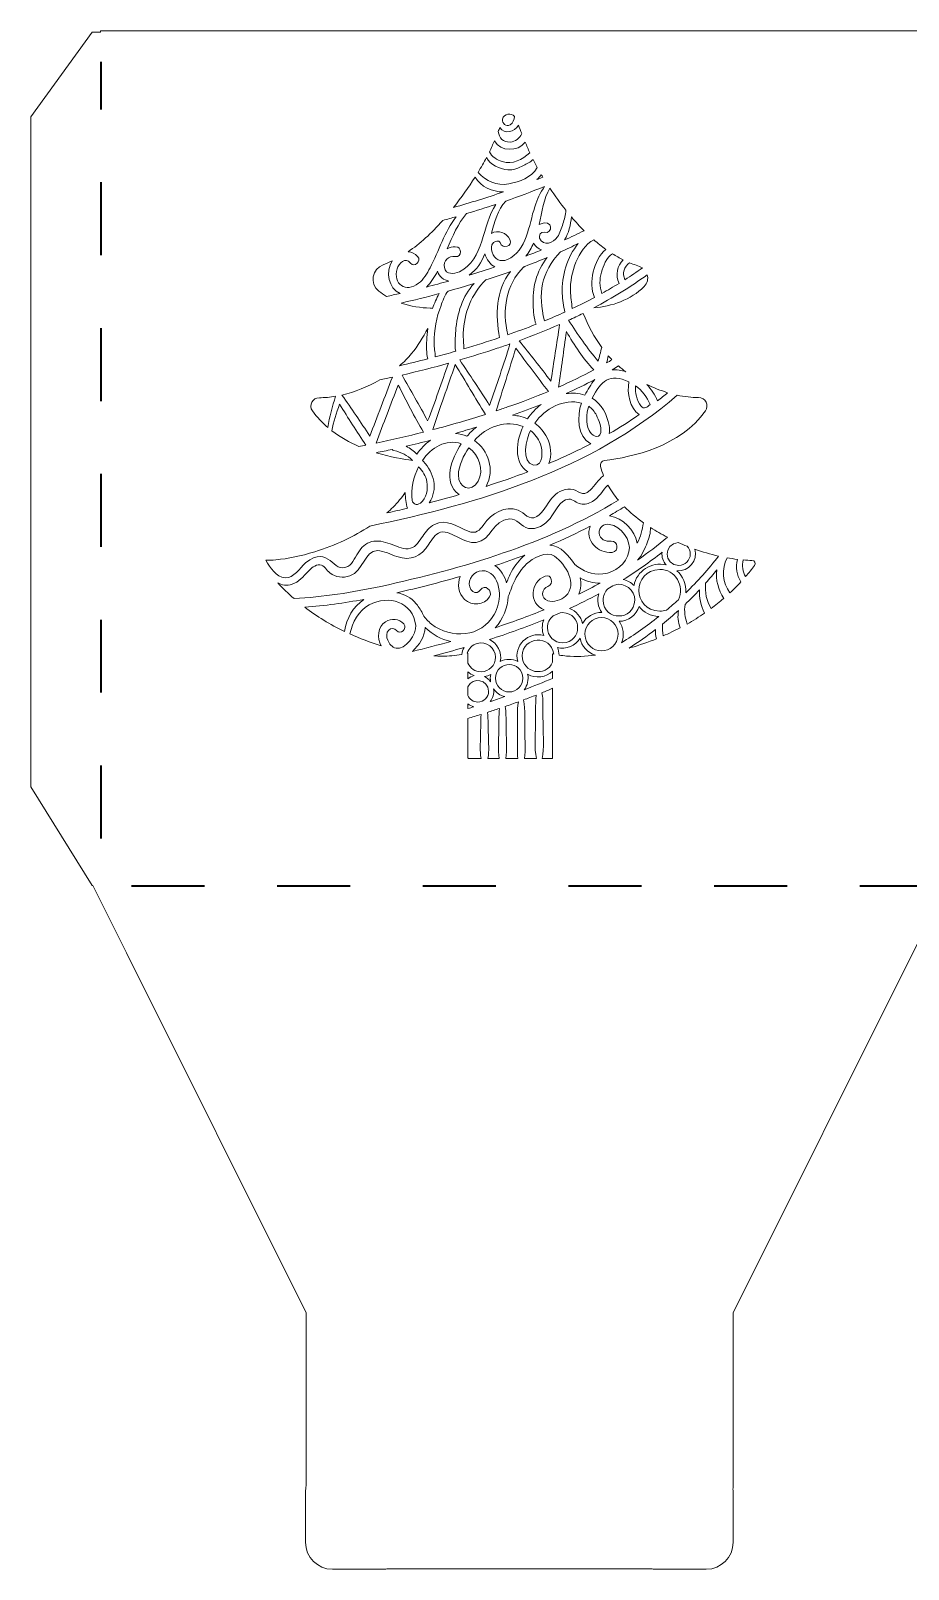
# Model space of a CAD drawing. Extents: x 8 to 992, y -718 to -282.
# Drawn here: x 7.8 to 256.2, y -717.6 to -282.5 of the extents above; entities that cross this region are included whole.
import ezdxf

# ---------------------------------------------------------------- set-up
doc = ezdxf.new("R2010")
doc.units = 0
doc.header["$MEASUREMENT"] = 0
doc.linetypes.add('AI-Linetype-3', pattern=[41.240002, 20.620001, -20.620001])
doc.linetypes.add('AI-Linetype-4', pattern=[41.240002, 20.620001, -20.620001])
doc.layers.add('Layer 1', color=7, linetype='Continuous')

# ---------------------------------------------------------------- blocks, each defined once
blk = doc.blocks.new('block 2')
at = {"layer": 'Layer 1', "lineweight": 0}
for points, knots in [([(515.73, -282.5), (515.73, -282.5), (265.73, -282.5), (265.73, -282.5), (265.73, -282.5), (259.42, -282.5), (259.42, -282.5), (259.42, -282.5), (27.54, -282.5), (27.54, -282.5), (27.54, -282.5), (27.54, -282.87), (27.54, -282.87), (27.54, -282.87), (26.18, -282.87), (26.18, -282.87), (26.18, -282.87), (25.18, -282.87), (25.18, -282.87), (25.18, -282.87), (7.77, -306.87), (7.77, -306.87), (7.77, -306.87), (7.77, -496.34), (7.77, -496.34), (7.77, -496.34), (25.18, -524.27), (25.18, -524.27), (25.18, -524.27), (25.32, -524.27), (25.32, -524.27), (25.32, -524.27), (26.18, -525.99), (26.18, -525.99), (26.18, -525.99), (34.86, -543.34), (34.86, -543.34), (34.86, -543.34), (85.76, -645.13), (85.76, -645.13), (85.76, -645.13), (85.76, -693.41), (85.76, -693.41), (85.76, -693.61), (85.77, -693.82), (85.77, -694.03), (85.63, -694.61), (85.55, -695.21), (85.55, -695.84), (85.55, -695.84), (85.55, -710.03), (85.55, -710.03), (85.55, -714.23), (88.95, -717.64), (93.15, -717.64), (93.15, -717.64), (107.35, -717.64), (107.35, -717.64), (107.77, -717.64), (108.17, -717.6), (108.57, -717.53), (109.02, -717.56), (109.47, -717.57), (109.93, -717.57), (109.93, -717.57), (182.44, -717.57), (182.44, -717.57), (182.85, -717.57), (183.25, -717.56), (183.65, -717.54), (184.03, -717.6), (184.41, -717.64), (184.8, -717.64), (184.8, -717.64), (199, -717.64), (199, -717.64), (203.2, -717.64), (206.61, -714.23), (206.61, -710.03), (206.61, -710.03), (206.61, -695.84), (206.61, -695.84), (206.61, -695.55), (206.59, -695.26), (206.55, -694.98), (206.59, -694.48), (206.61, -693.97), (206.61, -693.47), (206.61, -693.47), (206.61, -645.13), (206.61, -645.13), (206.61, -645.13), (257.49, -543.34), (257.49, -543.34), (257.49, -543.34), (259.42, -539.47), (259.42, -539.47), (259.42, -539.47), (267.05, -524.22), (267.05, -524.22), (267.05, -524.22), (267.05, -645.13), (267.05, -645.13), (267.05, -645.13), (363.74, -645.13), (363.75, -645.13), (364.02, -645.13), (364.29, -645.12), (364.55, -645.11), (365.04, -645.21), (365.55, -645.26), (366.07, -645.26), (366.07, -645.26), (380.27, -645.26), (380.27, -645.26), (384.47, -645.26), (387.87, -641.85), (387.87, -637.65), (387.87, -637.65), (387.87, -623.46), (387.87, -623.46), (387.87, -623.13), (387.85, -622.81), (387.81, -622.5), (387.84, -621.97), (387.86, -621.44), (387.86, -620.9), (387.86, -620.9), (387.86, -584.65), (387.86, -584.65), (387.86, -584.65), (508.4, -524.37), (508.4, -524.37), (508.4, -524.37), (508.4, -717.57), (508.4, -717.57), (508.4, -717.57), (544.66, -717.57), (544.66, -717.57), (545.56, -717.58), (546.45, -717.52), (547.33, -717.43), (547.33, -717.43), (561.11, -717.43), (561.11, -717.43), (565.31, -717.43), (568.72, -714.02), (568.72, -709.82), (568.72, -709.82), (568.72, -696.14), (568.72, -696.14), (568.82, -695.26), (568.87, -694.37), (568.88, -693.47), (568.88, -693.47), (568.88, -645.13), (568.88, -645.13), (568.88, -645.13), (689.73, -645.13), (689.73, -645.13), (689.73, -645.13), (689.73, -693.41), (689.73, -693.41), (689.73, -693.61), (689.74, -693.8), (689.74, -694), (689.63, -694.53), (689.56, -695.07), (689.56, -695.63), (689.56, -695.63), (689.56, -709.82), (689.56, -709.82), (689.56, -714.02), (692.97, -717.43), (697.17, -717.43), (697.17, -717.43), (711.26, -717.43), (711.26, -717.43), (712.13, -717.52), (713, -717.57), (713.89, -717.57), (713.89, -717.57), (750.19, -717.57), (750.19, -717.57), (750.19, -717.57), (750.19, -524.22), (750.19, -524.22), (750.19, -524.22), (871.01, -584.63), (871.01, -584.63), (871.01, -584.64), (871.02, -620.96), (871.01, -620.96), (871.01, -621.36), (871.02, -621.76), (871.04, -622.16), (870.99, -622.52), (870.96, -622.88), (870.96, -623.25), (870.96, -623.25), (870.96, -637.44), (870.96, -637.44), (870.96, -641.64), (874.36, -645.05), (878.56, -645.05), (878.56, -645.05), (892.76, -645.05), (892.76, -645.05), (892.87, -645.05), (892.97, -645.04), (893.07, -645.03), (893.77, -645.09), (894.47, -645.13), (895.18, -645.13), (895.18, -645.13), (991.86, -645.13), (991.86, -645.13), (991.86, -645.13), (991.86, -282.5), (991.86, -282.5), (991.86, -282.5), (515.73, -282.5), (515.73, -282.5)], [0, 0, 0, 0, 1, 1, 1, 2, 2, 2, 3, 3, 3, 4, 4, 4, 5, 5, 5, 6, 6, 6, 7, 7, 7, 8, 8, 8, 9, 9, 9, 10, 10, 10, 11, 11, 11, 12, 12, 12, 13, 13, 13, 14, 14, 14, 15, 15, 15, 16, 16, 16, 17, 17, 17, 18, 18, 18, 19, 19, 19, 20, 20, 20, 21, 21, 21, 22, 22, 22, 23, 23, 23, 24, 24, 24, 25, 25, 25, 26, 26, 26, 27, 27, 27, 28, 28, 28, 29, 29, 29, 30, 30, 30, 31, 31, 31, 32, 32, 32, 33, 33, 33, 34, 34, 34, 35, 35, 35, 36, 36, 36, 37, 37, 37, 38, 38, 38, 39, 39, 39, 40, 40, 40, 41, 41, 41, 42, 42, 42, 43, 43, 43, 44, 44, 44, 45, 45, 45, 46, 46, 46, 47, 47, 47, 48, 48, 48, 49, 49, 49, 50, 50, 50, 51, 51, 51, 52, 52, 52, 53, 53, 53, 54, 54, 54, 55, 55, 55, 56, 56, 56, 57, 57, 57, 58, 58, 58, 59, 59, 59, 60, 60, 60, 61, 61, 61, 62, 62, 62, 63, 63, 63, 64, 64, 64, 65, 65, 65, 66, 66, 66, 67, 67, 67, 68, 68, 68, 69, 69, 69, 70, 70, 70, 71, 71, 71, 72, 72, 72, 73, 73, 73, 74, 74, 74, 74]), ([(144.76, -306.7), (144.52, -307.59), (144.37, -308.54), (143.45, -309.06), (142.21, -309.78), (141.3, -308.69), (141.28, -307.48), (141.8, -305.91), (143.75, -305.64), (144.76, -306.7)], [0, 0, 0, 0, 1, 1, 1, 2, 2, 2, 3, 3, 3, 3]), ([(140.54, -309.82), (141.85, -311.91), (144.76, -311.09), (145.85, -309.21), (146.13, -309.98), (146.44, -310.78), (146.76, -311.6), (146.09, -312.96), (145.05, -313.86), (143.48, -313.96), (141.48, -314.11), (140.42, -312.8), (140.13, -310.98), (140.26, -310.62), (140.4, -310.23), (140.54, -309.82)], [0, 0, 0, 0, 1, 1, 1, 2, 2, 2, 3, 3, 3, 4, 4, 4, 5, 5, 5, 5]), ([(139.06, -313.6), (140.83, -316.78), (145.56, -316.75), (147.75, -314.05), (148.16, -315.05), (148.6, -316.05), (149.06, -317.05), (146.96, -318.87), (144.12, -320.44), (141.26, -319.49), (139.77, -319.04), (138.27, -318.16), (137.6, -316.73), (138.11, -315.69), (138.6, -314.65), (139.06, -313.6)], [0, 0, 0, 0, 1, 1, 1, 2, 2, 2, 3, 3, 3, 4, 4, 4, 5, 5, 5, 5]), ([(136.78, -318.34), (137.9, -320.41), (140.46, -321.62), (142.84, -321.85), (144.4, -322), (145.87, -321.27), (147.24, -320.62), (148.2, -320.17), (149.17, -319.65), (149.97, -318.95), (150.34, -319.69), (150.72, -320.43), (151.11, -321.15), (149.48, -324.06), (146.25, -325.2), (143.09, -325.8), (139.65, -326.45), (136.65, -324.99), (134.39, -322.55), (135.24, -321.14), (136.04, -319.74), (136.78, -318.34)], [0, 0, 0, 0, 1, 1, 1, 2, 2, 2, 3, 3, 3, 4, 4, 4, 5, 5, 5, 6, 6, 6, 7, 7, 7, 7]), ([(133.56, -323.89), (135.16, -326.6), (138.41, -328.11), (141.59, -328.07), (136.91, -329.67), (132.18, -331.15), (127.41, -332.5), (129.71, -329.6), (131.75, -326.74), (133.56, -323.89)], [0, 0, 0, 0, 1, 1, 1, 2, 2, 2, 3, 3, 3, 3]), ([(152.29, -323.2), (152.43, -323.44), (152.58, -323.68), (152.73, -323.91), (152.16, -324.14), (151.6, -324.37), (151.03, -324.6), (151.5, -324.18), (151.92, -323.71), (152.29, -323.2)], [0, 0, 0, 0, 1, 1, 1, 2, 2, 2, 3, 3, 3, 3]), ([(150.45, -332.29), (148.73, -337.49), (148.31, -344.63), (142.69, -347.23), (140.67, -348), (139.1, -347.18), (138.39, -345.16), (138.06, -344.24), (138, -343.16), (138.76, -342.42), (139.12, -342.08), (140.38, -341.54), (140.64, -342.4), (141.26, -344.46), (144.3, -343.45), (143.41, -341.54), (142.54, -339.59), (140.05, -338.69), (138.18, -339.82), (139.09, -336.51), (140.03, -333.23), (142.22, -330.67), (145.92, -329.39), (149.6, -328.02), (153.24, -326.52), (151.97, -328.24), (151.12, -330.13), (150.45, -332.29)], [0, 0, 0, 0, 1, 1, 1, 2, 2, 2, 3, 3, 3, 4, 4, 4, 5, 5, 5, 6, 6, 6, 7, 7, 7, 8, 8, 8, 9, 9, 9, 9]), ([(159.27, -333.25), (159.25, -334.56), (158.76, -335.94), (158.41, -337.13), (158.03, -338.4), (157.63, -339.71), (156.85, -340.81), (155.74, -342.56), (152.87, -343.52), (151.83, -341.18), (151.56, -340.4), (152.16, -339.21), (153.14, -339.5), (155.58, -340.13), (155.94, -335.48), (151.74, -337.25), (152.47, -333.78), (152.95, -330.05), (154.71, -326.97), (156.25, -329.26), (157.76, -331.34), (159.27, -333.25)], [0, 0, 0, 0, 1, 1, 1, 2, 2, 2, 3, 3, 3, 4, 4, 4, 5, 5, 5, 6, 6, 6, 7, 7, 7, 7]), ([(127.95, -343.58), (127.14, -343.6), (126.37, -343.8), (125.68, -344.13), (127.15, -340.6), (128.67, -337.1), (131.17, -334.21), (133.94, -333.38), (136.69, -332.51), (139.44, -331.6), (135.37, -337.46), (136.32, -347.18), (129.1, -350.65), (127.58, -351.29), (125.28, -351.58), (124.86, -349.47), (124.51, -347.65), (126.09, -346.06), (127.89, -346.36), (129.84, -346.68), (130.04, -343.51), (127.95, -343.58)], [0, 0, 0, 0, 1, 1, 1, 2, 2, 2, 3, 3, 3, 4, 4, 4, 5, 5, 5, 6, 6, 6, 7, 7, 7, 7]), ([(111.48, -349.82), (111.96, -348.28), (113.91, -346.39), (115.26, -348.19), (116.32, -349.6), (118.55, -347.62), (117.29, -346.3), (116.56, -345.52), (115.59, -345.09), (114.59, -345), (117.93, -342.76), (121.18, -339.81), (124.39, -336.15), (125.66, -335.8), (126.94, -335.44), (128.21, -335.08), (124.88, -339.27), (123.32, -344.84), (120.8, -349.56), (119.96, -351.15), (119, -352.8), (117.57, -353.93), (113.98, -356.72), (110.22, -354.18), (111.48, -349.82)], [0, 0, 0, 0, 1, 1, 1, 2, 2, 2, 3, 3, 3, 4, 4, 4, 5, 5, 5, 6, 6, 6, 7, 7, 7, 8, 8, 8, 8]), ([(164.39, -339.04), (162.58, -339.96), (160.75, -340.83), (158.9, -341.67), (160.05, -339.72), (160.64, -337.37), (160.81, -335.13), (162, -336.54), (163.19, -337.84), (164.39, -339.04)], [0, 0, 0, 0, 1, 1, 1, 2, 2, 2, 3, 3, 3, 3]), ([(147.93, -346.21), (148.82, -345.12), (149.54, -343.88), (150.12, -342.58), (150.61, -343.46), (151.43, -344.12), (152.38, -344.47), (150.91, -345.07), (149.42, -345.65), (147.93, -346.21)], [0, 0, 0, 0, 1, 1, 1, 2, 2, 2, 3, 3, 3, 3]), ([(158.22, -356.8), (158.32, -358.55), (158.64, -360.34), (158.94, -362.07), (157.04, -362.93), (155.12, -363.76), (153.19, -364.56), (151.27, -356.83), (152.18, -350.88), (157.76, -345), (159.44, -344.26), (161.11, -343.48), (162.76, -342.68), (159.64, -346.36), (158.01, -351.96), (158.22, -356.8)], [0, 0, 0, 0, 1, 1, 1, 2, 2, 2, 3, 3, 3, 4, 4, 4, 5, 5, 5, 5]), ([(167.13, -341.61), (168.26, -342.59), (169.38, -343.49), (170.58, -344.34), (167.04, -347.4), (165.57, -353.73), (167.36, -357.93), (165.29, -359.03), (163.19, -360.08), (161.07, -361.08), (160.82, -359.29), (160.65, -357.83), (160.53, -356.11), (160.47, -351.06), (162.51, -344.22), (167.13, -341.61)], [0, 0, 0, 0, 1, 1, 1, 2, 2, 2, 3, 3, 3, 4, 4, 4, 5, 5, 5, 5]), ([(107.57, -348.66), (108.42, -348.34), (109.26, -347.98), (110.09, -347.59), (108.14, -350.73), (109.06, -355.37), (112.31, -356.8), (111.04, -357.09), (109.78, -357.37), (108.51, -357.65), (107.75, -357.19), (107, -356.7), (106.31, -356.15), (103.65, -354.05), (104.39, -349.84), (107.57, -348.66)], [0, 0, 0, 0, 1, 1, 1, 2, 2, 2, 3, 3, 3, 4, 4, 4, 5, 5, 5, 5]), ([(131.91, -351.6), (134.05, -350.05), (135.41, -347.92), (136.35, -345.63), (136.81, -347.16), (137.79, -348.61), (139.14, -349.31), (136.74, -350.1), (134.33, -350.87), (131.91, -351.6)], [0, 0, 0, 0, 1, 1, 1, 2, 2, 2, 3, 3, 3, 3]), ([(153.92, -346.66), (150.92, -350.49), (149.71, -355.36), (149.99, -360.13), (150.08, -361.73), (150.16, -363.87), (150.83, -365.51), (148.17, -366.56), (145.49, -367.55), (142.79, -368.48), (141.25, -361.58), (142.13, -354.45), (147.31, -349.28), (147.44, -349.3), (147.57, -349.25), (147.66, -349.13), (149.76, -348.34), (151.85, -347.52), (153.92, -346.66)], [0, 0, 0, 0, 1, 1, 1, 2, 2, 2, 3, 3, 3, 4, 4, 4, 5, 5, 5, 6, 6, 6, 6]), ([(172.46, -345.59), (173.46, -346.21), (174.47, -346.78), (175.5, -347.28), (173.76, -348.85), (173.23, -351.62), (174.31, -353.95), (172.71, -354.93), (171.09, -355.88), (169.45, -356.79), (168.73, -354.86), (168.75, -352.8), (169.32, -350.77), (169.78, -349.15), (170.76, -346.48), (172.46, -345.59)], [0, 0, 0, 0, 1, 1, 1, 2, 2, 2, 3, 3, 3, 4, 4, 4, 5, 5, 5, 5]), ([(177.3, -348.11), (178.48, -348.68), (179.83, -348.89), (180.92, -349.57), (179.3, -350.73), (177.65, -351.84), (175.98, -352.91), (175.1, -351.07), (175.8, -349.2), (177.3, -348.11)], [0, 0, 0, 0, 1, 1, 1, 2, 2, 2, 3, 3, 3, 3]), ([(126.13, -353.28), (124.03, -353.86), (121.92, -354.43), (119.81, -354.97), (121.08, -353.74), (122.08, -352.15), (122.92, -350.5), (123.41, -352), (124.73, -353.12), (126.13, -353.28)], [0, 0, 0, 0, 1, 1, 1, 2, 2, 2, 3, 3, 3, 3]), ([(140.51, -369.27), (137.15, -370.4), (133.77, -371.46), (130.38, -372.47), (130.37, -371.01), (130.15, -369.49), (130.21, -368.07), (130.4, -362.45), (132.54, -356.86), (136.63, -352.93), (138.94, -352.19), (141.24, -351.43), (143.54, -350.62), (139.49, -355.98), (139.2, -362.94), (140.51, -369.27)], [0, 0, 0, 0, 1, 1, 1, 2, 2, 2, 3, 3, 3, 4, 4, 4, 5, 5, 5, 5]), ([(181.41, -354.86), (177.63, -358.59), (172.18, -360.5), (167.18, -360.85), (172.43, -358.08), (177.5, -354.98), (182.3, -351.51), (182.61, -352.65), (182.36, -353.92), (181.41, -354.86)], [0, 0, 0, 0, 1, 1, 1, 2, 2, 2, 3, 3, 3, 3]), ([(128.07, -373.14), (126.15, -373.69), (124.22, -374.23), (122.29, -374.74), (122.23, -373.43), (121.94, -372.08), (121.94, -370.78), (121.92, -367.17), (122.6, -363.57), (123.91, -360.21), (124.35, -359.06), (124.92, -357.15), (125.94, -356.14), (128.39, -355.45), (130.84, -354.73), (133.27, -353.98), (130.01, -357.55), (128.43, -362.58), (128.07, -367.38), (127.94, -369.1), (127.71, -371.3), (128.07, -373.14)], [0, 0, 0, 0, 1, 1, 1, 2, 2, 2, 3, 3, 3, 4, 4, 4, 5, 5, 5, 6, 6, 6, 7, 7, 7, 7]), ([(123.39, -356.84), (122.63, -358.18), (122.02, -359.61), (121.51, -361.06), (121.32, -360.95), (121.09, -360.91), (120.85, -360.91), (118.19, -360.91), (115.32, -360.46), (112.6, -359.52), (116.21, -358.7), (119.81, -357.8), (123.39, -356.84)], [0, 0, 0, 0, 1, 1, 1, 2, 2, 2, 3, 3, 3, 4, 4, 4, 4]), ([(160.02, -364.39), (161.4, -363.75), (162.77, -363.1), (164.12, -362.42), (165.54, -365.87), (167.34, -369.15), (169.4, -372.12), (169.07, -373.39), (168.74, -374.65), (168.41, -375.92), (165.27, -372.34), (162.63, -368.36), (160.02, -364.39)], [0, 0, 0, 0, 1, 1, 1, 2, 2, 2, 3, 3, 3, 4, 4, 4, 4]), ([(115.57, -373.81), (117.4, -371.63), (118.84, -369.21), (120.15, -366.68), (119.99, -367.8), (119.89, -368.92), (119.86, -370.06), (119.81, -371.66), (119.71, -373.66), (120.15, -375.3), (117.5, -375.98), (114.84, -376.63), (112.18, -377.24), (113.42, -376.16), (114.56, -375.02), (115.57, -373.81)], [0, 0, 0, 0, 1, 1, 1, 2, 2, 2, 3, 3, 3, 4, 4, 4, 5, 5, 5, 5]), ([(146.02, -370.15), (149.88, -368.74), (153.71, -367.21), (157.48, -365.54), (156.69, -370.89), (155.82, -376.23), (155.03, -381.58), (152.04, -377.76), (149.04, -373.95), (146.02, -370.15)], [0, 0, 0, 0, 1, 1, 1, 2, 2, 2, 3, 3, 3, 3]), ([(159.4, -367.58), (161.67, -371.41), (164.09, -375.29), (167.2, -378.42), (163.93, -380.16), (160.59, -381.77), (157.2, -383.26), (157.97, -378.04), (158.66, -372.81), (159.4, -367.58)], [0, 0, 0, 0, 1, 1, 1, 2, 2, 2, 3, 3, 3, 3]), ([(129.21, -375.61), (132.77, -374.57), (136.3, -373.47), (139.8, -372.31), (141.01, -371.91), (142.22, -371.5), (143.43, -371.08), (141.64, -376.9), (139.65, -382.7), (137.68, -388.47), (134.95, -384.12), (132.06, -379.88), (129.21, -375.61)], [0, 0, 0, 0, 1, 1, 1, 2, 2, 2, 3, 3, 3, 4, 4, 4, 4]), ([(142.76, -388.91), (141.68, -389.28), (140.6, -389.65), (139.51, -390.01), (141.36, -384.11), (143.28, -378.18), (145.09, -372.27), (148.14, -376.36), (151.21, -380.44), (154.31, -384.51), (150.51, -386.1), (146.65, -387.56), (142.76, -388.91)], [0, 0, 0, 0, 1, 1, 1, 2, 2, 2, 3, 3, 3, 4, 4, 4, 4]), ([(120.13, -392.87), (117.87, -388.47), (115.25, -384.21), (112.88, -379.87), (117.3, -378.86), (121.69, -377.74), (126.06, -376.52), (124.04, -381.95), (122.25, -387.48), (120.13, -392.87)], [0, 0, 0, 0, 1, 1, 1, 2, 2, 2, 3, 3, 3, 3]), ([(121.64, -395.32), (123.48, -389.22), (125.87, -383.07), (127.92, -376.93), (130.9, -381.53), (133.52, -386.38), (136.5, -391), (131.59, -392.57), (126.63, -394.01), (121.64, -395.32)], [0, 0, 0, 0, 1, 1, 1, 2, 2, 2, 3, 3, 3, 3]), ([(170.8, -376.44), (170.95, -375.77), (171.09, -375.09), (171.24, -374.42), (171.58, -374.81), (171.94, -375.19), (172.31, -375.57), (171.81, -375.86), (171.31, -376.15), (170.8, -376.44)], [0, 0, 0, 0, 1, 1, 1, 2, 2, 2, 3, 3, 3, 3]), ([(172.34, -378.4), (172.96, -378.04), (173.57, -377.68), (174.17, -377.31), (174.83, -377.88), (175.52, -378.43), (176.24, -378.96), (174.97, -378.55), (173.63, -378.31), (172.34, -378.4)], [0, 0, 0, 0, 1, 1, 1, 2, 2, 2, 3, 3, 3, 3]), ([(106.59, -381.22), (107.78, -380.98), (108.97, -380.74), (110.15, -380.48), (108.02, -386.03), (105.89, -391.59), (103.76, -397.14), (101.18, -393.23), (98.58, -389.33), (95.86, -385.52), (99.44, -384.69), (103.14, -383.22), (106.59, -381.22)], [0, 0, 0, 0, 1, 1, 1, 2, 2, 2, 3, 3, 3, 4, 4, 4, 4]), ([(118.96, -396.02), (114.5, -397.15), (110.02, -398.19), (105.53, -399.11), (107.61, -393.63), (109.69, -388.16), (111.78, -382.69), (114.12, -387.15), (116.34, -391.72), (118.96, -396.02)], [0, 0, 0, 0, 1, 1, 1, 2, 2, 2, 3, 3, 3, 3]), ([(167.42, -381.14), (166.35, -382.52), (165.45, -384.01), (164.63, -385.53), (162.87, -384.99), (161.07, -384.88), (159.32, -385.13), (162.06, -383.88), (164.76, -382.55), (167.42, -381.14)], [0, 0, 0, 0, 1, 1, 1, 2, 2, 2, 3, 3, 3, 3]), ([(171.5, -394.17), (170.93, -391.04), (169.35, -388.07), (166.67, -386.44), (169.21, -381.59), (171.6, -379.18), (177.09, -381.82), (176.52, -385.02), (177.37, -389.34), (180.01, -391.05), (177.25, -392.98), (174.42, -394.77), (171.51, -396.45), (171.65, -395.7), (171.63, -394.91), (171.5, -394.17)], [0, 0, 0, 0, 1, 1, 1, 2, 2, 2, 3, 3, 3, 4, 4, 4, 5, 5, 5, 5]), ([(178.94, -382.9), (180.83, -384.24), (182.21, -386.07), (183.1, -388.24), (182.25, -388.86), (181.42, -389.77), (180.47, -388.61), (179.26, -387.01), (178.85, -384.86), (178.94, -382.9)], [0, 0, 0, 0, 1, 1, 1, 2, 2, 2, 3, 3, 3, 3]), ([(182.14, -382.52), (184.09, -383.47), (186.08, -384.26), (188.06, -384.86), (187.13, -385.65), (186.18, -386.42), (185.22, -387.18), (184.48, -385.43), (183.45, -383.84), (182.14, -382.52)], [0, 0, 0, 0, 1, 1, 1, 2, 2, 2, 3, 3, 3, 3]), ([(74.34, -432.28), (75.17, -432.27), (76.07, -432.23), (77.17, -432.13), (80.64, -431.82), (84.24, -431.08), (88.16, -429.86), (94.04, -428.02), (99.3, -425.56), (103.73, -422.61), (134.6, -416.22), (166.66, -406.7), (190.76, -385.56), (192.84, -386.02), (194.87, -386.26), (196.79, -386.25), (198.75, -386.25), (199.89, -388.43), (198.76, -390.03), (191.63, -400.03), (178.19, -403.1), (170.17, -404.04), (169.44, -404.11), (168.9, -405.04), (169.09, -405.71), (169.31, -406.6), (169.59, -407.48), (169.93, -408.35), (168.38, -409.47), (167.5, -411.13), (166.12, -412.45), (163.81, -414.73), (162.91, -412.25), (160.55, -412.11), (158.47, -412), (156.51, -413.24), (155.21, -414.78), (153.83, -416.41), (152.96, -418.8), (151.04, -419.9), (148.71, -421.22), (147.68, -418.87), (145.71, -418.09), (142.01, -416.69), (138.05, -419.07), (136.03, -422.16), (134.83, -423.91), (133.75, -424.87), (131.62, -424.07), (128.51, -422.89), (125.45, -420.33), (122.02, -422.12), (120.59, -422.86), (119.63, -424.16), (118.72, -425.46), (117.84, -426.73), (116.87, -428.44), (115.27, -428.88), (113.56, -429.35), (111.67, -428.42), (110.1, -427.84), (108.44, -427.23), (106.7, -426.61), (104.91, -426.87), (103.15, -427.12), (101.81, -428.17), (100.81, -429.58), (99.79, -431), (99.1, -433.12), (97.49, -434), (93.21, -436.34), (92.41, -427.6), (85.54, -433.02), (83.82, -434.5), (82.38, -437.34), (79.79, -437.2), (77.16, -437.05), (75.57, -434.4), (74.34, -432.28)], [0, 0, 0, 0, 1, 1, 1, 2, 2, 2, 3, 3, 3, 4, 4, 4, 5, 5, 5, 6, 6, 6, 7, 7, 7, 8, 8, 8, 9, 9, 9, 10, 10, 10, 11, 11, 11, 12, 12, 12, 13, 13, 13, 14, 14, 14, 15, 15, 15, 16, 16, 16, 17, 17, 17, 18, 18, 18, 19, 19, 19, 20, 20, 20, 21, 21, 21, 22, 22, 22, 23, 23, 23, 24, 24, 24, 25, 25, 25, 26, 26, 26, 26]), ([(89.47, -386.29), (90.95, -386.29), (92.49, -386.15), (94.07, -385.87), (93.17, -388.74), (92.26, -391.73), (91.9, -394.73), (90.28, -393.35), (88.78, -391.79), (87.5, -389.99), (86.38, -388.43), (87.55, -386.28), (89.47, -386.29)], [0, 0, 0, 0, 1, 1, 1, 2, 2, 2, 3, 3, 3, 4, 4, 4, 4]), ([(153.93, -397.6), (153.12, -395.97), (151.91, -394.57), (150.46, -393.5), (153.33, -389.36), (158.6, -386.49), (163.66, -387.79), (162.4, -391.48), (162.36, -397.2), (166.29, -399.32), (162.42, -401.34), (158.46, -403.18), (154.43, -404.87), (155.42, -402.61), (154.99, -399.76), (153.93, -397.6)], [0, 0, 0, 0, 1, 1, 1, 2, 2, 2, 3, 3, 3, 4, 4, 4, 5, 5, 5, 5]), ([(102.61, -399.68), (101.96, -399.81), (101.32, -399.93), (100.67, -400.04), (98.05, -398.91), (95.44, -397.47), (93.05, -395.65), (93.45, -393.1), (94.29, -390.56), (95.22, -388.13), (97.6, -392.03), (100.1, -395.86), (102.61, -399.68)], [0, 0, 0, 0, 1, 1, 1, 2, 2, 2, 3, 3, 3, 4, 4, 4, 4]), ([(152.29, -388.16), (150.76, -389.31), (149.42, -390.71), (148.37, -392.27), (147.56, -391.9), (146.7, -391.62), (145.82, -391.44), (145.27, -391.33), (144.73, -391.26), (144.19, -391.22), (146.91, -390.26), (149.61, -389.24), (152.29, -388.16)], [0, 0, 0, 0, 1, 1, 1, 2, 2, 2, 3, 3, 3, 4, 4, 4, 4]), ([(165.82, -395.56), (164.81, -393.45), (165.06, -390.89), (165.73, -388.72), (166.68, -389.35), (167.39, -390.24), (167.9, -391.26), (168.55, -392.56), (169.46, -394.61), (169.11, -396.08), (168.56, -398.36), (166.49, -396.9), (165.82, -395.56)], [0, 0, 0, 0, 1, 1, 1, 2, 2, 2, 3, 3, 3, 4, 4, 4, 4]), ([(133.93, -394.61), (132.96, -395.38), (132.06, -396.25), (131.25, -397.2), (130.23, -396.77), (129.13, -396.48), (128, -396.38), (129.99, -395.81), (131.96, -395.22), (133.93, -394.61)], [0, 0, 0, 0, 1, 1, 1, 2, 2, 2, 3, 3, 3, 3]), ([(133.35, -398.4), (136.6, -394.49), (142.4, -392.48), (147.15, -394.42), (145.31, -398.36), (144.23, -404.59), (148.52, -407.23), (144.61, -408.72), (140.66, -410.08), (136.67, -411.36), (139.32, -406.73), (137.26, -401.11), (133.35, -398.4)], [0, 0, 0, 0, 1, 1, 1, 2, 2, 2, 3, 3, 3, 4, 4, 4, 4]), ([(149.23, -395.59), (150.45, -396.51), (151.44, -397.76), (152.06, -399.38), (152.66, -400.97), (153.04, -405.75), (150.13, -405.35), (146.47, -404.62), (148.06, -397.83), (149.23, -395.59)], [0, 0, 0, 0, 1, 1, 1, 2, 2, 2, 3, 3, 3, 3]), ([(120.91, -398.32), (119.41, -399.35), (118.13, -400.72), (117.08, -402.27), (116.2, -401.37), (115.18, -400.54), (114.04, -400.02), (116.33, -399.49), (118.63, -398.92), (120.91, -398.32)], [0, 0, 0, 0, 1, 1, 1, 2, 2, 2, 3, 3, 3, 3]), ([(118.92, -404.3), (118.84, -404.2), (118.75, -404.11), (118.67, -404.01), (120.99, -400.51), (125.4, -397.8), (129.64, -399.32), (127.04, -403.38), (124.15, -410.2), (129.04, -413.69), (126.23, -414.51), (123.41, -415.28), (120.58, -416.02), (123.15, -412.09), (121.93, -407.5), (118.92, -404.3)], [0, 0, 0, 0, 1, 1, 1, 2, 2, 2, 3, 3, 3, 4, 4, 4, 5, 5, 5, 5]), ([(105.56, -401.84), (107.06, -401.55), (108.56, -401.24), (110.06, -400.91), (110.2, -401.04), (110.37, -401.14), (110.59, -401.2), (112.73, -401.71), (114.31, -402.53), (115.85, -404.01), (113.32, -403.71), (109.6, -403.09), (105.56, -401.84)], [0, 0, 0, 0, 1, 1, 1, 2, 2, 2, 3, 3, 3, 4, 4, 4, 4]), ([(128.83, -408.12), (128.85, -405.47), (130.34, -402.6), (131.8, -400.42), (134.62, -402.43), (136.12, -406.7), (134.46, -409.9), (132.44, -413.32), (128.79, -411.9), (128.83, -408.12)], [0, 0, 0, 0, 1, 1, 1, 2, 2, 2, 3, 3, 3, 3]), ([(117.58, -405.81), (118.67, -407.04), (119.62, -408.41), (119.92, -410.03), (120.29, -411.99), (119.84, -414.86), (118.07, -416.07), (116.86, -416.89), (116.14, -416.36), (115.71, -415.34), (115.44, -412.06), (116.07, -408.72), (117.58, -405.81)], [0, 0, 0, 0, 1, 1, 1, 2, 2, 2, 3, 3, 3, 4, 4, 4, 4]), ([(77.69, -438.65), (78.84, -439.29), (80.19, -439.52), (81.74, -439.05), (83.67, -438.47), (84.93, -436.83), (86.27, -435.44), (87.08, -434.59), (88.33, -433.46), (89.61, -433.55), (90.85, -433.64), (91.57, -435.15), (92.46, -435.84), (94.04, -437.05), (96.21, -437.36), (98.07, -436.67), (102.11, -435.31), (102.21, -429.42), (105.93, -429.53), (107.83, -429.6), (109.65, -430.64), (111.43, -431.21), (115.46, -432.56), (118.22, -431.2), (120.45, -427.74), (121.31, -426.52), (122.25, -424.78), (123.8, -424.35), (125.53, -423.87), (127.37, -425.12), (128.85, -425.86), (130.38, -426.63), (132.06, -427.41), (133.82, -427.21), (138.23, -426.69), (138.47, -420.83), (143.26, -420.54), (145.53, -420.42), (146.52, -422.81), (148.64, -423.23), (151.03, -423.71), (153.34, -422.26), (154.77, -420.46), (156.16, -418.7), (157.47, -415.11), (160.1, -414.98), (161.32, -414.92), (162.24, -416.11), (163.44, -416.34), (164.58, -416.57), (165.77, -416.23), (166.77, -415.67), (168.72, -414.56), (169.59, -412.42), (171.17, -410.99), (171.99, -412.47), (172.98, -413.9), (174.15, -415.29), (153.59, -427.71), (130.16, -434.52), (106.86, -439.66), (98.77, -441.37), (90.56, -442.66), (82.3, -443.1), (80.67, -441.69), (79.13, -440.2), (77.69, -438.65)], [0, 0, 0, 0, 1, 1, 1, 2, 2, 2, 3, 3, 3, 4, 4, 4, 5, 5, 5, 6, 6, 6, 7, 7, 7, 8, 8, 8, 9, 9, 9, 10, 10, 10, 11, 11, 11, 12, 12, 12, 13, 13, 13, 14, 14, 14, 15, 15, 15, 16, 16, 16, 17, 17, 17, 18, 18, 18, 19, 19, 19, 20, 20, 20, 21, 21, 21, 22, 22, 22, 22]), ([(114.4, -417.55), (112.48, -418.01), (110.54, -418.45), (108.61, -418.87), (109.21, -418.34), (109.79, -417.8), (110.34, -417.24), (111.67, -415.91), (112.81, -414.54), (113.79, -413.13), (113.79, -414.63), (114.01, -416.11), (114.4, -417.55)], [0, 0, 0, 0, 1, 1, 1, 2, 2, 2, 3, 3, 3, 4, 4, 4, 4]), ([(171.59, -419.67), (173.02, -418.84), (174.43, -418), (175.82, -417.12), (177.38, -418.71), (179.19, -420.22), (181.21, -421.66), (180.9, -423.64), (180.47, -425.62), (179.47, -427.43), (178.7, -423.71), (175.48, -420.31), (171.59, -419.67)], [0, 0, 0, 0, 1, 1, 1, 2, 2, 2, 3, 3, 3, 4, 4, 4, 4]), ([(161.78, -433.48), (160.14, -431.05), (157.82, -428.14), (154.73, -427.97), (158.61, -426.34), (162.43, -424.57), (166.16, -422.63), (164.55, -426.54), (168.26, -430.42), (172.37, -430.02), (174.39, -429.82), (174.07, -426.67), (172.05, -426.88), (170.55, -427.04), (168.82, -426.29), (168.67, -424.62), (168.51, -422.88), (170.01, -421.84), (171.63, -422.11), (174.98, -422.67), (177.82, -426.53), (177.12, -429.88), (176.41, -433.31), (173.12, -435.7), (169.76, -436.11), (166.48, -436.51), (164.16, -435.27), (161.78, -433.48)], [0, 0, 0, 0, 1, 1, 1, 2, 2, 2, 3, 3, 3, 4, 4, 4, 5, 5, 5, 6, 6, 6, 7, 7, 7, 8, 8, 8, 9, 9, 9, 9]), ([(179.54, -432.2), (180.82, -430.86), (181.72, -428.73), (182.28, -427.33), (182.83, -425.96), (183.21, -424.49), (183.25, -423.03), (184.77, -424), (186.38, -424.91), (187.99, -425.74), (185.27, -428.04), (182.44, -430.2), (179.54, -432.2)], [0, 0, 0, 0, 1, 1, 1, 2, 2, 2, 3, 3, 3, 4, 4, 4, 4]), ([(153.38, -436.74), (149.17, -438.33), (148.63, -444.56), (153.1, -446.25), (148.55, -448.12), (143.93, -449.8), (139.26, -451.34), (141.46, -448.96), (142.77, -445.74), (142.91, -442.49), (143.61, -440.95), (144.09, -439.28), (144.87, -437.77), (145.71, -436.12), (146.74, -434.58), (148.1, -433.31), (149.85, -431.61), (153.77, -429.56), (156.07, -431.07), (159.13, -433.52), (162.81, -438.92), (159.19, -442.4), (157.99, -443.45), (155.67, -444.26), (154.11, -443.7), (152.06, -442.97), (152.28, -440.33), (154.19, -439.64), (156.01, -438.97), (155.17, -436.03), (153.38, -436.74)], [0, 0, 0, 0, 1, 1, 1, 2, 2, 2, 3, 3, 3, 4, 4, 4, 5, 5, 5, 6, 6, 6, 7, 7, 7, 8, 8, 8, 9, 9, 9, 10, 10, 10, 10]), ([(186.48, -430), (186.33, -431.32), (186.79, -432.66), (187.62, -433.6), (183.54, -432.51), (179.23, -435.36), (178.55, -439.41), (177.74, -438.58), (176.69, -437.98), (175.51, -437.73), (179.31, -435.36), (182.98, -432.79), (186.48, -430)], [0, 0, 0, 0, 1, 1, 1, 2, 2, 2, 3, 3, 3, 4, 4, 4, 4]), ([(191.08, -427.24), (191.92, -427.61), (192.76, -427.97), (193.61, -428.31), (194.14, -428.89), (194.46, -429.66), (194.46, -430.5), (194.46, -432.3), (193, -433.76), (191.19, -433.76), (186.93, -433.62), (186.84, -427.51), (191.08, -427.24)], [0, 0, 0, 0, 1, 1, 1, 2, 2, 2, 3, 3, 3, 4, 4, 4, 4]), ([(190.68, -435.21), (193.99, -435.64), (196.76, -432.26), (195.72, -429.11), (197.96, -429.9), (200.22, -430.56), (202.48, -431.07), (199.65, -434.76), (196.53, -438.23), (193.18, -441.47), (193.42, -439.07), (192.4, -436.69), (190.68, -435.21)], [0, 0, 0, 0, 1, 1, 1, 2, 2, 2, 3, 3, 3, 4, 4, 4, 4]), ([(130.58, -443.32), (132.58, -445.23), (136.13, -445.05), (137.64, -442.62), (138.72, -440.89), (136.26, -438.84), (135.11, -440.6), (134.61, -441.37), (133.67, -441.63), (132.88, -441.08), (132.01, -440.48), (131.78, -439.18), (131.99, -438.21), (132.49, -435.92), (135.05, -434.63), (137.2, -435.53), (139.46, -436.48), (140.35, -439.4), (140.44, -441.64), (140.53, -443.71), (139.94, -445.79), (138.94, -447.6), (135.37, -454.11), (126.73, -454.64), (121.22, -450.29), (120.21, -449.56), (119.49, -448.67), (118.82, -447.74), (118.37, -446.59), (117.71, -445.51), (116.92, -444.57), (115.44, -442.8), (113.51, -441.82), (111.43, -441.44), (117.44, -440.11), (123.41, -438.56), (129.32, -436.83), (128.48, -439.02), (128.81, -441.64), (130.58, -443.32)], [0, 0, 0, 0, 1, 1, 1, 2, 2, 2, 3, 3, 3, 4, 4, 4, 5, 5, 5, 6, 6, 6, 7, 7, 7, 8, 8, 8, 9, 9, 9, 10, 10, 10, 11, 11, 11, 12, 12, 12, 13, 13, 13, 13]), ([(139.19, -433.76), (142.01, -432.84), (144.82, -431.85), (147.61, -430.81), (146.07, -432.1), (144.82, -433.7), (143.88, -435.48), (143.36, -436.46), (142.86, -437.55), (142.47, -438.68), (141.94, -436.75), (140.82, -434.88), (139.19, -433.76)], [0, 0, 0, 0, 1, 1, 1, 2, 2, 2, 3, 3, 3, 4, 4, 4, 4]), ([(191.11, -443.42), (190.01, -444.43), (188.88, -445.41), (187.75, -446.36), (187.14, -446.57), (186.49, -446.69), (185.82, -446.69), (177.97, -446.4), (177.97, -435.14), (185.82, -434.85), (190.14, -434.77), (193.11, -439.61), (191.11, -443.42)], [0, 0, 0, 0, 1, 1, 1, 2, 2, 2, 3, 3, 3, 4, 4, 4, 4]), ([(200.35, -445.9), (199.04, -443.82), (198.54, -441.23), (198.82, -438.73), (199.92, -437.51), (200.97, -436.24), (201.99, -434.96), (201.56, -437.79), (202.39, -440.64), (203.96, -443.03), (202.8, -444.02), (201.6, -444.98), (200.35, -445.9)], [0, 0, 0, 0, 1, 1, 1, 2, 2, 2, 3, 3, 3, 4, 4, 4, 4]), ([(205.7, -441.47), (203.52, -438.69), (203.39, -434.71), (204.87, -431.55), (205.85, -431.73), (206.83, -431.88), (207.81, -432), (207.28, -434.3), (207.6, -436.38), (208.78, -438.39), (207.8, -439.45), (206.78, -440.48), (205.7, -441.47)], [0, 0, 0, 0, 1, 1, 1, 2, 2, 2, 3, 3, 3, 4, 4, 4, 4]), ([(212.67, -433.71), (211.88, -434.78), (211.03, -435.84), (210.15, -436.86), (209.3, -435.56), (209.09, -433.73), (209.44, -432.17), (210.35, -432.25), (211.16, -432.29), (211.94, -432.29), (212.67, -432.29), (213.11, -433.12), (212.67, -433.71)], [0, 0, 0, 0, 1, 1, 1, 2, 2, 2, 3, 3, 3, 4, 4, 4, 4]), ([(163.31, -437.26), (165.06, -438.23), (167.09, -438.75), (168.94, -438.73), (166.97, -439.81), (164.98, -440.84), (162.96, -441.83), (163.55, -440.3), (163.61, -438.75), (163.31, -437.26)], [0, 0, 0, 0, 1, 1, 1, 2, 2, 2, 3, 3, 3, 3]), ([(169.78, -443.56), (169.78, -442.29), (170.31, -441.14), (171.17, -440.32), (171.78, -439.97), (172.39, -439.62), (173, -439.26), (175.81, -438.36), (178.83, -440.68), (178.76, -443.56), (178.54, -449.51), (170, -449.51), (169.78, -443.56)], [0, 0, 0, 0, 1, 1, 1, 2, 2, 2, 3, 3, 3, 4, 4, 4, 4]), ([(85.32, -445.55), (90.97, -445.16), (96.61, -444.33), (102.09, -443.33), (99.06, -445.4), (97.18, -448.64), (96.55, -452.38), (92.51, -450.43), (88.74, -448.14), (85.32, -445.55)], [0, 0, 0, 0, 1, 1, 1, 2, 2, 2, 3, 3, 3, 3]), ([(111.17, -457.15), (110.08, -456.9), (109.23, -455.9), (108.83, -454.9), (108.47, -454), (108.34, -452.71), (109.11, -451.99), (109.72, -451.41), (110.78, -451.46), (111.28, -452.09), (112.39, -453.48), (114.53, -451.61), (113.35, -450.26), (112.02, -448.73), (109.89, -448.61), (108.21, -449.67), (105.92, -451.11), (105.75, -454.22), (106.93, -456.45), (103.88, -455.51), (100.93, -454.38), (98.11, -453.1), (98.86, -449.82), (100.55, -446.52), (103.61, -444.84), (109.08, -441.96), (115.97, -444.01), (116.76, -450.69), (117.05, -453.1), (113.81, -457.68), (111.17, -457.15)], [0, 0, 0, 0, 1, 1, 1, 2, 2, 2, 3, 3, 3, 4, 4, 4, 5, 5, 5, 6, 6, 6, 7, 7, 7, 8, 8, 8, 9, 9, 9, 10, 10, 10, 10]), ([(160.28, -445.93), (163.09, -444.62), (165.87, -443.24), (168.58, -441.76), (168, -443.49), (168.36, -445.59), (169.41, -447.01), (167.09, -446.98), (165.03, -448.27), (163.97, -450.17), (163.56, -448.2), (162.14, -446.61), (160.28, -445.93)], [0, 0, 0, 0, 1, 1, 1, 2, 2, 2, 3, 3, 3, 4, 4, 4, 4]), ([(193.57, -450.29), (192.99, -448.49), (192.69, -446.62), (193, -444.75), (194.41, -443.41), (195.79, -442.03), (197.12, -440.6), (196.96, -442.79), (197.41, -445.18), (198.54, -447.19), (196.95, -448.29), (195.29, -449.32), (193.57, -450.29)], [0, 0, 0, 0, 1, 1, 1, 2, 2, 2, 3, 3, 3, 4, 4, 4, 4]), ([(155.64, -448), (156.54, -447.69), (157.35, -447.05), (158.32, -447.06), (164, -447.27), (164, -455.42), (158.32, -455.63), (155.96, -455.63), (154.04, -453.71), (154.04, -451.34), (154.04, -449.99), (154.66, -448.79), (155.64, -448)], [0, 0, 0, 0, 1, 1, 1, 2, 2, 2, 3, 3, 3, 4, 4, 4, 4]), ([(175.03, -455.57), (175.89, -453.66), (175.57, -451.15), (174.31, -449.53), (176.98, -449.51), (179.23, -447.73), (179.98, -445.3), (181.28, -446.98), (183.29, -448.08), (185.55, -448.16), (182.17, -450.85), (178.66, -453.33), (175.03, -455.57)], [0, 0, 0, 0, 1, 1, 1, 2, 2, 2, 3, 3, 3, 4, 4, 4, 4]), ([(186.8, -453.66), (186.55, -452.58), (186.55, -451.51), (186.61, -450.31), (188.15, -449.08), (189.66, -447.79), (191.13, -446.47), (190.86, -448.11), (190.96, -449.8), (191.61, -451.35), (190.03, -452.18), (188.42, -452.95), (186.8, -453.66)], [0, 0, 0, 0, 1, 1, 1, 2, 2, 2, 3, 3, 3, 4, 4, 4, 4]), ([(119.45, -451.26), (119.49, -451.29), (119.52, -451.33), (119.55, -451.36), (121.47, -453.31), (124.02, -454.63), (126.68, -455.2), (123.09, -456.21), (119.47, -457.16), (115.84, -458.04), (117.73, -456.27), (119.31, -453.89), (119.45, -451.26)], [0, 0, 0, 0, 1, 1, 1, 2, 2, 2, 3, 3, 3, 4, 4, 4, 4]), ([(153.01, -453.57), (148.67, -452.24), (144.35, -456.5), (145.63, -460.86), (144.16, -460.07), (142.13, -460.1), (140.68, -460.92), (141.29, -458.4), (139.87, -455.7), (137.61, -454.69), (142.81, -453.02), (147.95, -451.18), (153.02, -449.1), (152.42, -450.46), (152.42, -452.21), (153.01, -453.57)], [0, 0, 0, 0, 1, 1, 1, 2, 2, 2, 3, 3, 3, 4, 4, 4, 5, 5, 5, 5]), ([(164.65, -453.18), (164.65, -450.59), (166.75, -448.48), (169.35, -448.48), (171.94, -448.48), (174.04, -450.59), (174.04, -453.18), (173.81, -459.4), (164.88, -459.4), (164.65, -453.18)], [0, 0, 0, 0, 1, 1, 1, 2, 2, 2, 3, 3, 3, 3]), ([(177.63, -456.97), (177.47, -457.01), (177.32, -457.05), (177.16, -457.1), (179.73, -455.44), (182.24, -453.69), (184.66, -451.83), (184.57, -452.7), (184.67, -453.6), (184.92, -454.46), (182.51, -455.43), (180.07, -456.27), (177.63, -456.97)], [0, 0, 0, 0, 1, 1, 1, 2, 2, 2, 3, 3, 3, 4, 4, 4, 4]), ([(131.52, -458.52), (131.52, -458.52), (131.34, -458.56), (131.34, -458.56), (131.73, -457.23), (132.78, -456.18), (134.11, -455.79), (136.66, -455.01), (139.38, -457.04), (139.34, -459.71), (139.34, -461.97), (137.51, -463.8), (135.26, -463.8), (133.58, -463.8), (132.15, -462.79), (131.52, -461.35), (131.51, -461.11), (131.52, -458.68), (131.52, -458.52)], [0, 0, 0, 0, 1, 1, 1, 2, 2, 2, 3, 3, 3, 4, 4, 4, 5, 5, 5, 6, 6, 6, 6]), ([(155.5, -461.09), (153.57, -465.49), (146.94, -464.19), (146.89, -459.3), (147.05, -453.67), (155.04, -453.24), (155.84, -458.78), (155.84, -458.78), (155.5, -458.7), (155.5, -458.7), (155.5, -458.9), (155.51, -460.84), (155.5, -461.09)], [0, 0, 0, 0, 1, 1, 1, 2, 2, 2, 3, 3, 3, 4, 4, 4, 4]), ([(159.46, -459.34), (158.78, -459.28), (158.04, -459.2), (157.34, -459.07), (157.31, -458.3), (157.13, -457.57), (156.84, -456.9), (159.3, -457.62), (162.08, -456.4), (163.28, -454.27), (163.69, -456.58), (165.4, -458.45), (167.63, -459.1), (164.79, -459.46), (162.2, -459.56), (159.46, -459.34)], [0, 0, 0, 0, 1, 1, 1, 2, 2, 2, 3, 3, 3, 4, 4, 4, 5, 5, 5, 5]), ([(129.77, -458.89), (127.93, -459.23), (126.11, -459.37), (124.08, -459.38), (123.37, -459.38), (122.63, -459.35), (121.89, -459.31), (124.76, -458.55), (127.62, -457.75), (130.47, -456.9), (130.11, -457.5), (129.87, -458.18), (129.77, -458.89)], [0, 0, 0, 0, 1, 1, 1, 2, 2, 2, 3, 3, 3, 4, 4, 4, 4]), ([(143.22, -469.51), (141.07, -469.51), (139.34, -467.78), (139.34, -465.63), (139.53, -460.49), (146.91, -460.49), (147.1, -465.63), (147.1, -467.78), (145.36, -469.51), (143.22, -469.51)], [0, 0, 0, 0, 1, 1, 1, 2, 2, 2, 3, 3, 3, 3]), ([(133.27, -464.9), (132.62, -465.05), (132.03, -465.35), (131.52, -465.75), (131.52, -465.75), (131.52, -463.81), (131.52, -463.81), (132.03, -464.28), (132.62, -464.65), (133.27, -464.9)], [0, 0, 0, 0, 1, 1, 1, 2, 2, 2, 3, 3, 3, 3]), ([(134.33, -472.37), (133.07, -472.37), (131.99, -471.61), (131.52, -470.53), (131.52, -470.53), (131.52, -468.09), (131.52, -468.09), (132.84, -465.09), (137.35, -465.98), (137.39, -469.31), (137.39, -471), (136.02, -472.37), (134.33, -472.37)], [0, 0, 0, 0, 1, 1, 1, 2, 2, 2, 3, 3, 3, 4, 4, 4, 4]), ([(137.96, -466.6), (137.5, -465.99), (136.9, -465.5), (136.2, -465.18), (136.84, -465.07), (137.43, -464.86), (137.97, -464.56), (137.84, -465.21), (137.83, -465.94), (137.96, -466.6)], [0, 0, 0, 0, 1, 1, 1, 2, 2, 2, 3, 3, 3, 3]), ([(155.5, -465.66), (152.85, -466.8), (150.17, -467.86), (147.47, -468.87), (148.39, -467.7), (148.8, -466), (148.44, -464.49), (150.6, -465.81), (153.77, -465.38), (155.5, -463.61), (155.5, -463.61), (155.5, -465.66), (155.5, -465.66)], [0, 0, 0, 0, 1, 1, 1, 2, 2, 2, 3, 3, 3, 4, 4, 4, 4]), ([(137.78, -472.24), (138.59, -471.31), (139.02, -469.95), (138.81, -468.67), (139.55, -469.74), (140.68, -470.53), (141.98, -470.84), (140.58, -471.32), (139.18, -471.79), (137.78, -472.24)], [0, 0, 0, 0, 1, 1, 1, 2, 2, 2, 3, 3, 3, 3]), ([(155.5, -488.12), (155.5, -488.21), (155.42, -488.29), (155.33, -488.29), (155.33, -488.29), (152.54, -488.29), (152.54, -488.29), (153.13, -485.31), (152.82, -482.07), (152.79, -479.06), (152.78, -477.3), (152.78, -475.53), (152.74, -473.77), (152.71, -472.49), (152.83, -471.01), (152.47, -469.74), (153.48, -469.33), (154.5, -468.91), (155.5, -468.47), (155.5, -468.47), (155.5, -488.12), (155.5, -488.12)], [0, 0, 0, 0, 1, 1, 1, 2, 2, 2, 3, 3, 3, 4, 4, 4, 5, 5, 5, 6, 6, 6, 7, 7, 7, 7]), ([(131.52, -472.86), (132, -473.25), (132.57, -473.53), (133.19, -473.69), (132.63, -473.87), (132.08, -474.04), (131.52, -474.2), (131.52, -474.2), (131.52, -472.86), (131.52, -472.86)], [0, 0, 0, 0, 1, 1, 1, 2, 2, 2, 3, 3, 3, 3]), ([(140.41, -488.29), (140.41, -488.29), (137.2, -488.29), (137.2, -488.29), (137.61, -486.18), (137.34, -483.81), (137.31, -481.73), (137.22, -479.58), (137.36, -477.41), (137.04, -475.28), (138.18, -474.92), (139.32, -474.55), (140.45, -474.17), (140.23, -476.31), (140.29, -478.51), (140.25, -480.66), (140.24, -483.1), (139.97, -485.82), (140.41, -488.29)], [0, 0, 0, 0, 1, 1, 1, 2, 2, 2, 3, 3, 3, 4, 4, 4, 5, 5, 5, 6, 6, 6, 6]), ([(145.57, -480.33), (145.56, -482), (145.56, -483.66), (145.55, -485.32), (145.56, -486.31), (145.44, -487.33), (145.62, -488.29), (145.62, -488.29), (142.22, -488.29), (142.22, -488.29), (142.65, -485.83), (142.38, -483.13), (142.37, -480.7), (142.36, -479.18), (142.35, -477.65), (142.29, -476.13), (142.27, -475.3), (142.3, -474.41), (142.05, -473.63), (143.32, -473.19), (144.59, -472.74), (145.86, -472.28), (145.34, -474.87), (145.58, -477.77), (145.57, -480.33)], [0, 0, 0, 0, 1, 1, 1, 2, 2, 2, 3, 3, 3, 4, 4, 4, 5, 5, 5, 6, 6, 6, 7, 7, 7, 8, 8, 8, 8]), ([(147.52, -488.29), (147.88, -485.88), (147.61, -483.21), (147.67, -480.74), (147.56, -477.76), (147.8, -474.69), (147.26, -471.76), (148.46, -471.32), (149.66, -470.86), (150.85, -470.39), (150.59, -473.24), (150.72, -476.11), (150.65, -478.97), (150.63, -482), (150.3, -485.29), (150.91, -488.29), (150.91, -488.29), (147.52, -488.29), (147.52, -488.29)], [0, 0, 0, 0, 1, 1, 1, 2, 2, 2, 3, 3, 3, 4, 4, 4, 5, 5, 5, 6, 6, 6, 6]), ([(135.24, -488.29), (135.24, -488.29), (131.69, -488.29), (131.69, -488.29), (131.6, -488.29), (131.52, -488.21), (131.52, -488.12), (131.52, -488.12), (131.52, -477), (131.52, -477), (132.77, -476.63), (134.02, -476.24), (135.27, -475.85), (135.12, -477.87), (135.15, -479.89), (135.1, -481.91), (135.07, -483.98), (134.84, -486.23), (135.24, -488.29)], [0, 0, 0, 0, 1, 1, 1, 2, 2, 2, 3, 3, 3, 4, 4, 4, 5, 5, 5, 6, 6, 6, 6])]:
    blk.add_open_spline(points, degree=3, knots=knots, dxfattribs=at)

msp = doc.modelspace()

# ---------------------------------------------------------------- linework, layer by layer
at = {"layer": 'Layer 1', "color": 7, "linetype": 'AI-Linetype-3', "lineweight": 35, "true_color": 0xfffeff}
msp.add_lwpolyline([(27.69, -510.94), (27.69, -291.27)], dxfattribs=at)
at = {"layer": 'Layer 1', "color": 7, "linetype": 'AI-Linetype-4', "lineweight": 35, "true_color": 0xfffeff}
msp.add_lwpolyline([(36.3, -524.36), (500.79, -524.36)], dxfattribs=at)

# ---------------------------------------------------------------- block references
at = {"layer": 'Layer 1'}
msp.add_blockref('block 2', (0, 0), dxfattribs=at)

doc.saveas('drawing.dxf')
